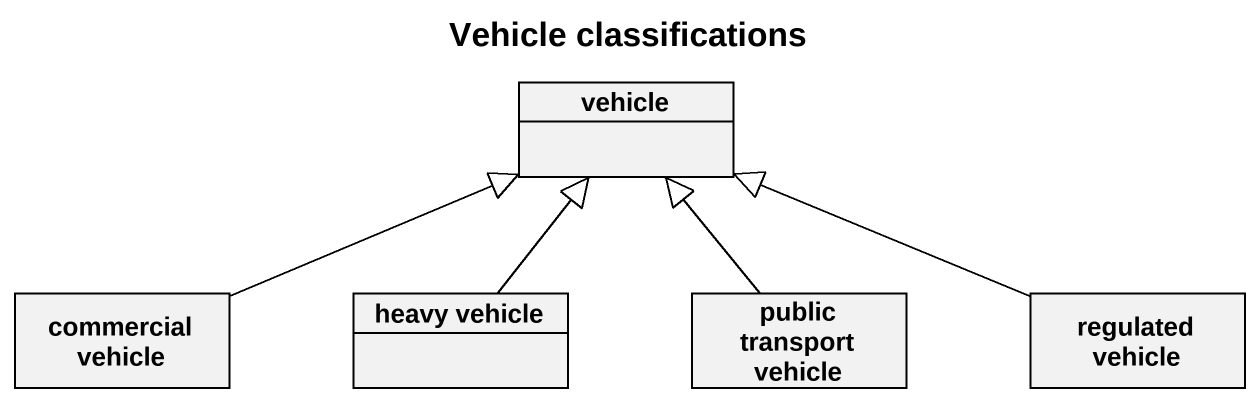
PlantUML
@startuml
title Vehicle classifications
hide circle
hide empty members
class vehicle
class "commercial vehicle" as commercial_vehicle
class "heavy vehicle" as heavy_vehicle
class "public transport vehicle" as public_transport_vehicle
class "regulated vehicle" as regulated_vehicle
commercial_vehicle -right-|> vehicle
heavy_vehicle -up-|> vehicle
public_transport_vehicle -up-|> vehicle
regulated_vehicle -left-|> vehicle
@enduml
